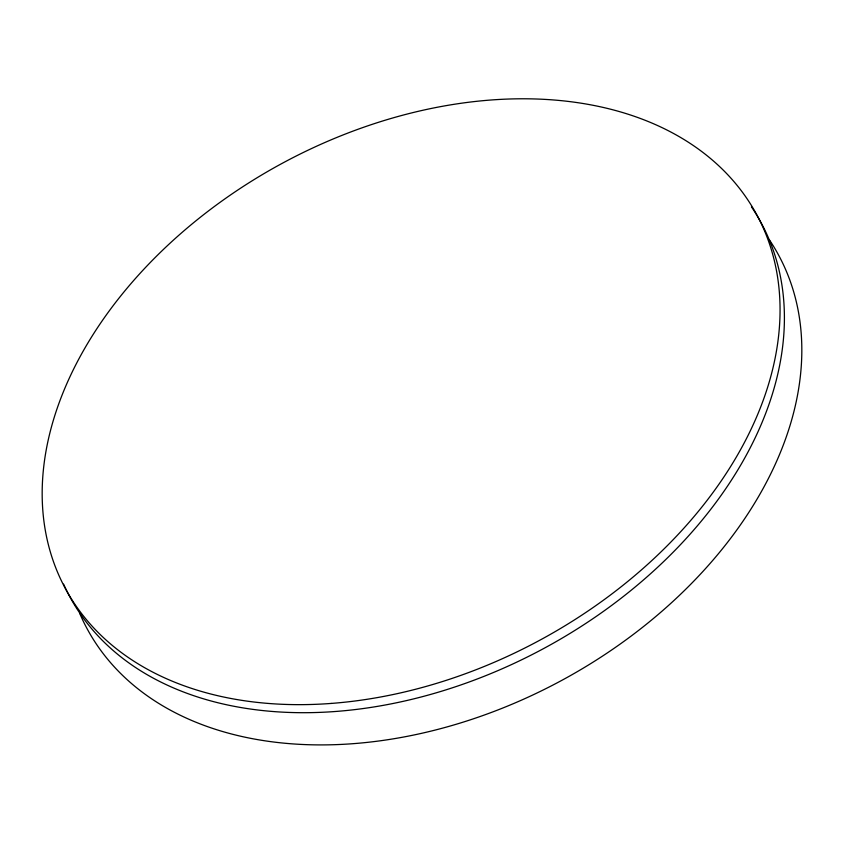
<?xml version="1.0" encoding="UTF-8"?>
<svg xmlns="http://www.w3.org/2000/svg" width="844" height="844" viewBox="0 0 844 844"><rect width="100%" height="100%" fill="white"/><g stroke="black" fill="none" stroke-linecap="round" stroke-linejoin="round"><path stroke-width="1.27" d="M769.295 239.707A392.987 271.008 -28.4 0 1 562.442 680.011A392.987 271.008 -28.4 0 1 79.832 613.662M751.466 206.885A392.987 271.008 -28.4 0 1 547.345 646.536A392.987 271.008 -28.4 0 1 63.585 584.132M331.207 703.432A392.987 271.008 -28.4 0 0 762.997 227.352A392.987 271.008 -28.4 0 0 139.144 274.363A392.987 271.008 -28.4 0 0 331.207 703.432"/></g></svg>
